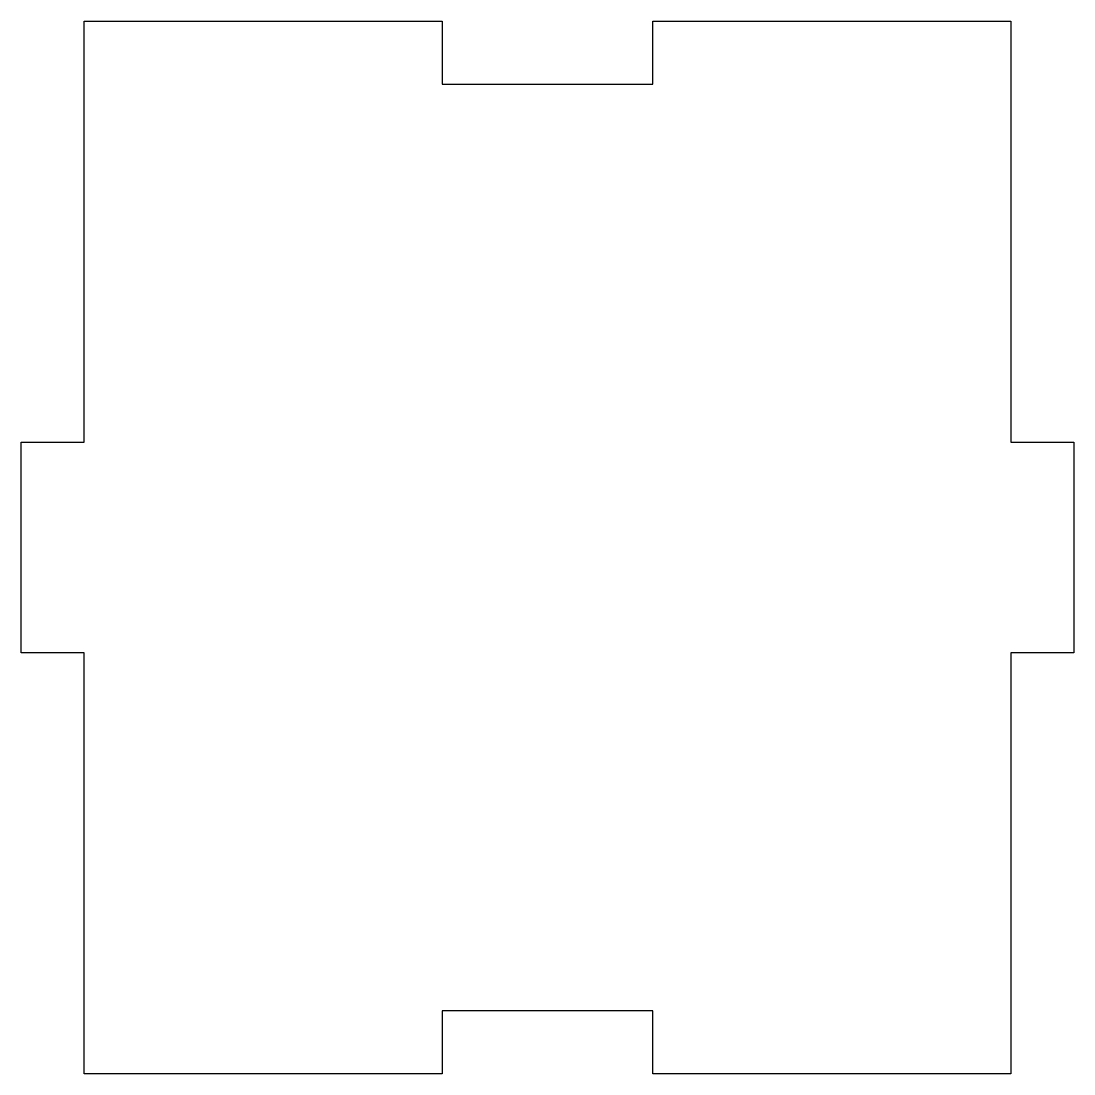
# Model space of a CAD drawing. Extents: x -100 to 0, y 25 to 125.
import ezdxf

# ---------------------------------------------------------------- set-up
doc = ezdxf.new("R2010")
doc.units = 0
doc.layers.get('0').update_dxf_attribs({"linetype": 'CONTINUOUS'})

msp = doc.modelspace()

# ---------------------------------------------------------------- linework, layer by layer
msp.add_lwpolyline([(-40, 25), (-40, 31), (-60, 31), (-60, 25), (-94, 25), (-94, 65), (-100, 65), (-100, 85), (-94, 85), (-94, 125), (-60, 125), (-60, 119), (-40, 119), (-40, 125), (-6, 125), (-6, 85), (0, 85), (0, 65), (-6, 65), (-6, 25)], close=True)

doc.saveas('drawing.dxf')
